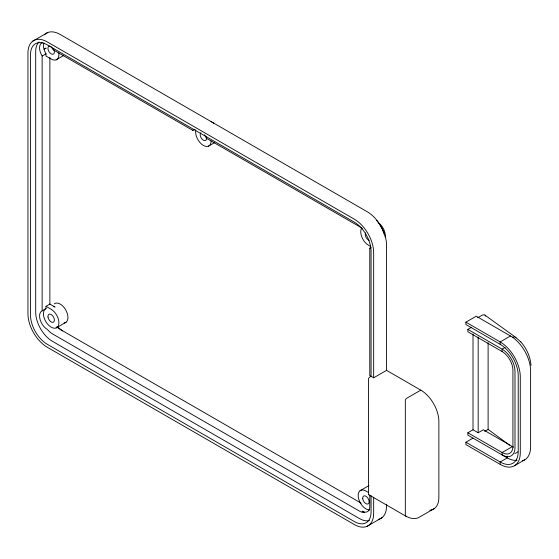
<?xml version="1.0" encoding="UTF-8"?>
<svg xmlns="http://www.w3.org/2000/svg" width="559" height="559" viewBox="0 0 559 559"><rect width="100%" height="100%" fill="white"/><g stroke="black" fill="none" stroke-linecap="round" stroke-linejoin="round"><path stroke-width="0.84" d="M32.478 41.345L47.76 32.52M369.785 495.302L369.785 506.65A10.942 6.317 60 0 1 362.05 511.122L364.461 512.512A14.597 8.427 60 0 1 359.465 511.122L52.462 333.87A14.597 8.427 60 0 1 47.459 329.489A10.942 6.317 60 0 1 40.101 319.58A10.942 6.317 60 0 1 42.142 310.825L42.142 56.033L46.013 53.797A10.942 6.317 60 0 1 43.916 42.805M56.145 59.834L63.67 55.488M51.002 46.635A10.942 6.317 60 0 1 53.07 49.723L192.813 130.401L194.749 129.283M208.36 146.227L214.579 142.636M46.013 306.311L51.169 309.295A10.942 6.317 60 0 1 58.604 324.996A10.942 6.317 60 0 1 47.054 323.423A10.942 6.317 60 0 1 46.013 308.589L46.013 306.311L49.877 304.075L55.041 307.059A10.942 6.317 60 0 0 53.692 306.416M42.142 310.825L46.013 308.589M56.145 327.944L66.13 322.187M429.836 510.227A25.539 14.744 60 0 0 438.871 497.377L438.871 421.416A25.539 14.744 60 0 0 420.808 390.133L386.555 370.358L373.657 377.807L369.785 375.571L369.785 248.175L371.078 247.434M473.005 438.123L465.913 442.218L465.913 444.601L500.165 464.375L500.165 461.993A25.539 14.744 60 0 0 518.221 451.567L518.221 375.599A25.539 14.744 60 0 0 500.165 344.323L465.913 324.541L465.913 322.159L476.233 316.205L510.486 335.98A28.46 16.428 60 0 1 530.603 370.834L530.603 446.802A28.46 16.428 60 0 1 522.309 460.805M477.679 317.75L482.703 314.92L484.52 314.85L515.573 337.259L520.904 342.003M467.848 329.384L502.101 349.158A18.244 10.53 60 0 1 515 371.504L515 447.466A18.244 10.53 60 0 1 502.101 454.914L502.101 452.531A15.324 8.846 60 0 0 512.931 446.278L512.931 370.31A15.324 8.846 60 0 0 502.101 351.541L467.848 331.767L467.848 329.384L471.53 327.26M510.486 335.98L500.165 341.933L465.913 322.159M420.808 390.133L406.617 398.329A1.824 1.055 -60 0 0 405.331 400.558L405.331 515.251A1.824 1.055 -60 0 0 406.176 516.167M505.05 347.46L502.101 349.158L502.101 351.541M359.989 490.781L369.017 485.568M517.096 460.211A25.539 14.744 60 0 1 507.258 457.898L467.848 435.14L467.848 432.757L473.005 429.78L478.169 432.757L483.325 429.78L512.414 446.578A15.324 8.846 60 0 0 513.553 447.158M484.695 431.373L488.112 429.403L488.112 342.716M366.746 526.48L382.028 517.655M512.414 446.578L502.101 452.531L467.848 432.757M434.643 508.348L418.23 517.823C414.114 519.486 409.495 518.214 405.792 516.132L368.8 494.771M514.392 465.787L524.712 459.826M512.407 337.252L514.476 336.811L516.083 337.86M370.708 246.519L368.5 245.24A10.942 6.317 60 0 1 361.792 227.967M465.913 442.218L500.165 461.993L507.258 457.898L507.258 456.193M368.73 492.633L365.921 491.012A10.942 6.317 60 0 0 358.445 497.943A10.942 6.317 60 0 0 369.785 509.92M361.156 503.156L60.197 329.398A14.597 8.427 60 0 1 56.787 326.756M488.112 429.403L509.549 445.167M362.239 228.659L359.465 226.619L206.215 138.143A10.942 6.317 60 0 0 204.489 134.768M485.002 315.122L485.387 315.542M520.667 341.717C526.487 348.25 530.344 356.635 531.015 365.397M485.471 315.695L485.673 316.08M500.165 344.323L500.165 341.933A28.46 16.428 60 0 1 520.289 376.794L520.289 452.755A28.46 16.428 60 0 1 500.165 464.375M478.169 336.993L478.169 432.757M473.005 334.016L473.005 429.78M386.555 370.358L386.555 245.24A27.363 15.799 60 0 0 367.207 211.728L60.197 34.476A27.363 15.799 60 0 0 44.35 34.854M386.555 504.204L386.555 505.902A27.363 15.799 60 0 1 378.303 519.444M373.657 377.807L373.657 252.689A27.363 15.799 60 0 0 354.308 219.17L47.298 41.925A27.363 15.799 60 0 0 27.95 53.098L27.95 313.76A27.363 15.799 60 0 0 47.298 347.272L354.308 524.524A27.363 15.799 60 0 0 373.657 513.351L373.657 497.182M371.078 495.693L371.078 511.862A23.716 13.696 60 0 1 354.308 521.547L47.298 344.295A23.716 13.696 60 0 1 30.528 315.248L30.528 54.586A23.716 13.696 60 0 1 47.298 44.902L354.308 222.154A23.716 13.696 60 0 1 371.078 251.201L371.078 376.319L369.785 377.059A1.824 1.055 -60 0 0 368.5 379.295L368.5 493.988A1.824 1.055 -60 0 0 369.143 494.904M195.643 129.807L195.643 132.036A10.942 6.317 60 0 0 203.385 145.445A10.942 6.317 60 0 0 211.12 140.973M49.877 57.458L49.877 304.194M46.013 53.797L46.013 56.075L51.169 59.051A10.942 6.317 60 0 0 58.793 52.965M378.869 223.062A10.942 6.317 60 0 1 385.151 237.044M369.059 240.293A4.563 2.634 60 0 1 365.859 236.911A4.563 2.634 60 0 1 365.705 232.83M54.272 303.844A10.942 6.317 60 0 1 66.13 310.692A10.942 6.317 60 0 1 64.068 322.99M53.643 49.15A4.563 2.634 60 0 1 53.098 54.216A4.563 2.634 60 0 1 48.479 50.624A4.563 2.634 60 0 1 49.541 45.964M211.071 121.715A10.942 6.317 60 0 1 213.755 123.266M206.411 136.983A4.563 2.634 60 0 1 202.826 139.848A4.563 2.634 60 0 1 200.912 132.686M62.776 330.893A18.244 10.53 60 0 1 57.682 326.736M376.577 220.435A21.892 12.64 60 0 1 384.138 234.172M192.813 130.401A10.942 6.317 60 0 1 193.582 129.576M39.011 41.96A23.716 13.696 60 0 0 35.692 51.603L35.692 312.271A23.716 13.696 60 0 0 52.462 341.318L359.465 518.563A23.716 13.696 60 0 0 369.485 520.513M370.694 247.595A10.942 6.317 60 0 1 369.785 248.175M42.142 56.033A10.942 6.317 60 0 1 42.316 42.638M517.697 451.826A18.244 10.53 60 0 1 514.839 453.468M45.16 48.647L44.28 49.297A4.563 2.634 60 0 1 46.166 48.207L45.16 48.647M47.99 317.044A4.563 2.634 60 0 0 53.245 322.277A4.563 2.634 60 0 0 52.273 315.367A4.563 2.634 60 0 0 47.99 317.044M362.742 498.761A4.563 2.634 60 0 0 367.99 503.994A4.563 2.634 60 0 0 367.018 497.084A4.563 2.634 60 0 0 362.742 498.761"/></g></svg>
